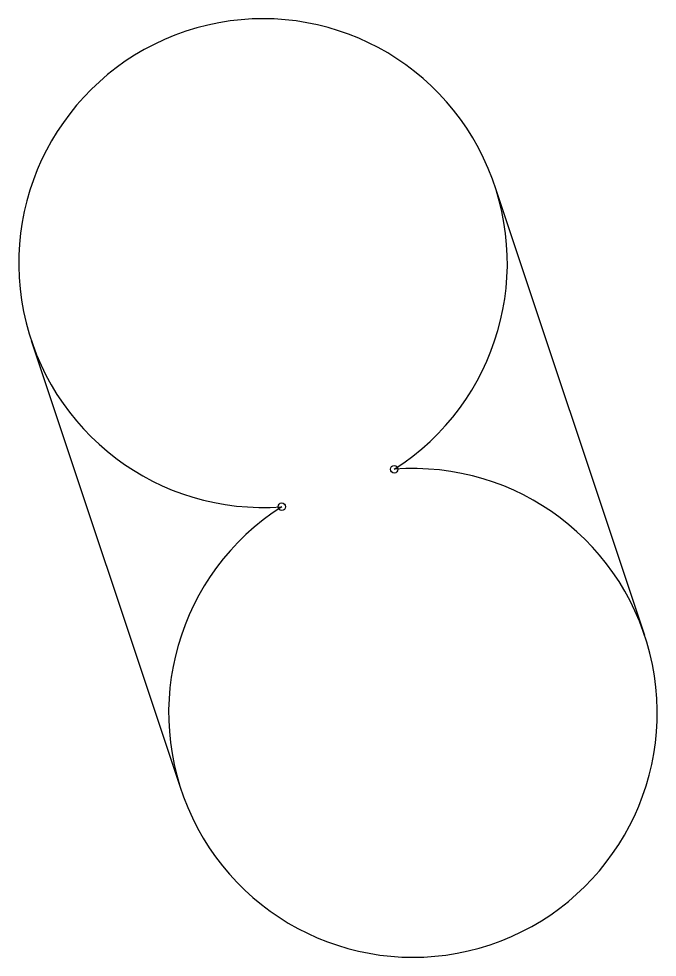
# Model space of a CAD drawing. Header units: metres. Extents: x -1602 to 102, y -702 to 1802.
import ezdxf

# ---------------------------------------------------------------- set-up
doc = ezdxf.new("R2010")
doc.units = ezdxf.units.M
doc.layers.get('0').update_dxf_attribs({"lineweight": 25, "true_color": 0xffffff})

msp = doc.modelspace()

# ---------------------------------------------------------------- linework, layer by layer
for p, q in [((68.5, 156.2), (-331.5, 1356.2)), ((-1568.5, 943.8), (-1168.5, -256.2))]:
    msp.add_line(p, q)
for centre in [(-600, 600), (-900, 500)]:
    msp.add_circle(centre, 10)
for centre, start, end in [((-950, 1150), 302.4712, 274.3987), ((-550, -50), 122.4712, 94.3987)]:
    msp.add_arc(centre, 651.9, start, end)

doc.saveas('drawing.dxf')
